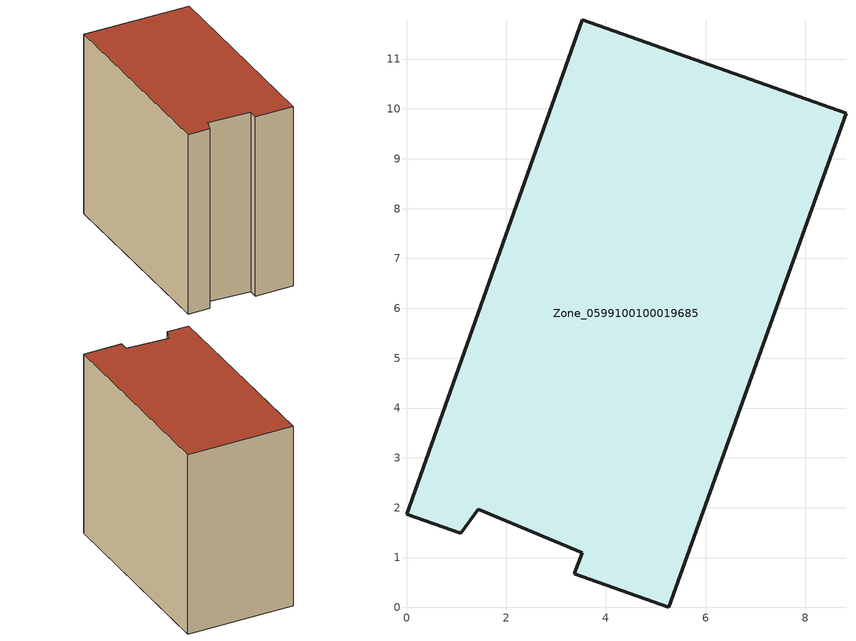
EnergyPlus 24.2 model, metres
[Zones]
Zone_0599100100019685
 floor ground (C_G): 3.36,0.68 3.52,1.1 1.44,1.97 1.09,1.48 0,1.87 3.53,11.79 8.82,9.91 5.26,0 z0
 wall outside (C_F): 5.26,0 8.82,9.91 3.53,11.79 0,1.87 1.09,1.48 1.44,1.97 3.52,1.1 3.36,0.68 5.26,0 z0:9.8
 roof outside (C_R): 3.52,1.1 3.36,0.68 5.26,0 8.82,9.91 3.53,11.79 0,1.87 1.09,1.48 1.44,1.97 z9.8
[BUILDING]
Pand.0599100100019685: North Axis=0; Terrain=City; Loads Convergence Tolerance Value=0.04; Temperature Convergence Tolerance Value=0.4; Solar Distribution=FullExterior; Maximum Number of Warmup Days=25; Minimum Number of Warmup Days=1
[Site:Location]
Rotterdam.The.Hague.AP_ZH_NLD Design_Conditions: Latitude=51.96; Longitude=4.45; Time Zone=1; Elevation=-4.5
[SITE:GROUNDTEMPERATURE:BUILDINGSURFACE]
18, 18, 18, 18, 18, 18, 18, 18, 18, 18, 18, 18
[MATERIAL] Thermal Absorptance=0.9; Solar Absorptance=0.7; Visible Absorptance=0.7
Name | Roughness | Thickness | Conductivity | Density | Specific Heat
G.TI.2015-2018 | MediumSmooth | 0.15 | 0.0428571 | 540 | 1210
F.TI.2015-2018 | Rough | 0.3 | 0.0666667 | 1920 | 840
R.TI.2015-2018 | MediumRough | 0.2 | 0.0333333 | 1500 | 1000
[CONSTRUCTION]
C_G: G.TI.2015-2018
C_F: F.TI.2015-2018
C_R: R.TI.2015-2018
[ZONE]
Zone_0599100100019685: Type=1; Multiplier=1; Ceiling Height=Autocalculate; Volume=Autocalculate; Floor Area=autocalculate; Part of Total Floor Area=Yes
[ZONEINFILTRATION:DESIGNFLOWRATE]
Infil_Zone_0599100100019685: Zone or ZoneList or Space or SpaceList=Zone_0599100100019685; Schedule=AlwaysOn; Design Flow Rate Calculation Method=Flow/Area; Flow Rate per Floor Area=0.0015; Constant Term Coefficient=1; Temperature Term Coefficient=0; Velocity Term Coefficient=0; Velocity Squared Term Coefficient=0
[HVACTEMPLATE:ZONE:IDEALLOADSAIRSYSTEM]
Zone_0599100100019685: Maximum Heating Supply Air Temperature=50; Minimum Cooling Supply Air Temperature=13; Maximum Heating Supply Air Humidity Ratio=0.0156; Minimum Cooling Supply Air Humidity Ratio=0.0077; Heating Limit=NoLimit; Cooling Limit=NoLimit; Dehumidification Control Type=ConstantSensibleHeatRatio; Cooling Sensible Heat Ratio=0.7; Dehumidification Setpoint=60; Humidification Control Type=None; Humidification Setpoint=30; Outdoor Air Method=None; Outdoor Air Flow Rate per Person=0.00944; Outdoor Air Flow Rate per Zone Floor Area=0; Outdoor Air Flow Rate per Zone=0; Demand Controlled Ventilation Type=None; Outdoor Air Economizer Type=NoEconomizer; Heat Recovery Type=None; Sensible Heat Recovery Effectiveness=0.7; Latent Heat Recovery Effectiveness=0.65
[ZONECONTROL:THERMOSTAT]
ThermostatControl_Zone_0599100100019685: Zone or ZoneList=Zone_0599100100019685; Control Type Schedule=DualSetpointControlType; Control 1=Thermostat_Zone_0599100100019685; Temperature Difference Between Cutout And Setpoint=0
[THERMOSTATSETPOINT:DUALSETPOINT]
Thermostat_Zone_0599100100019685: Heating Setpoint Temperature Schedule=HeatingSetpoint_Zone_0599100100019685; Cooling Setpoint Temperature Schedule=CoolingSetpoint_Zone_0599100100019685
[SCHEDULE:COMPACT]
HeatingSetpoint_Zone_0599100100019685: Through: 12/31, For: AllDays, Until: 24:00, 21
CoolingSetpoint_Zone_0599100100019685: Through: 12/31, For: AllDays, Until: 24:00, 24
DualSetpointControlType: Through: 12/31, For: AllDays, Until: 24:00, 4
AlwaysOn: Through: 12/31, For: AllDays, Until: 24:00, 1
